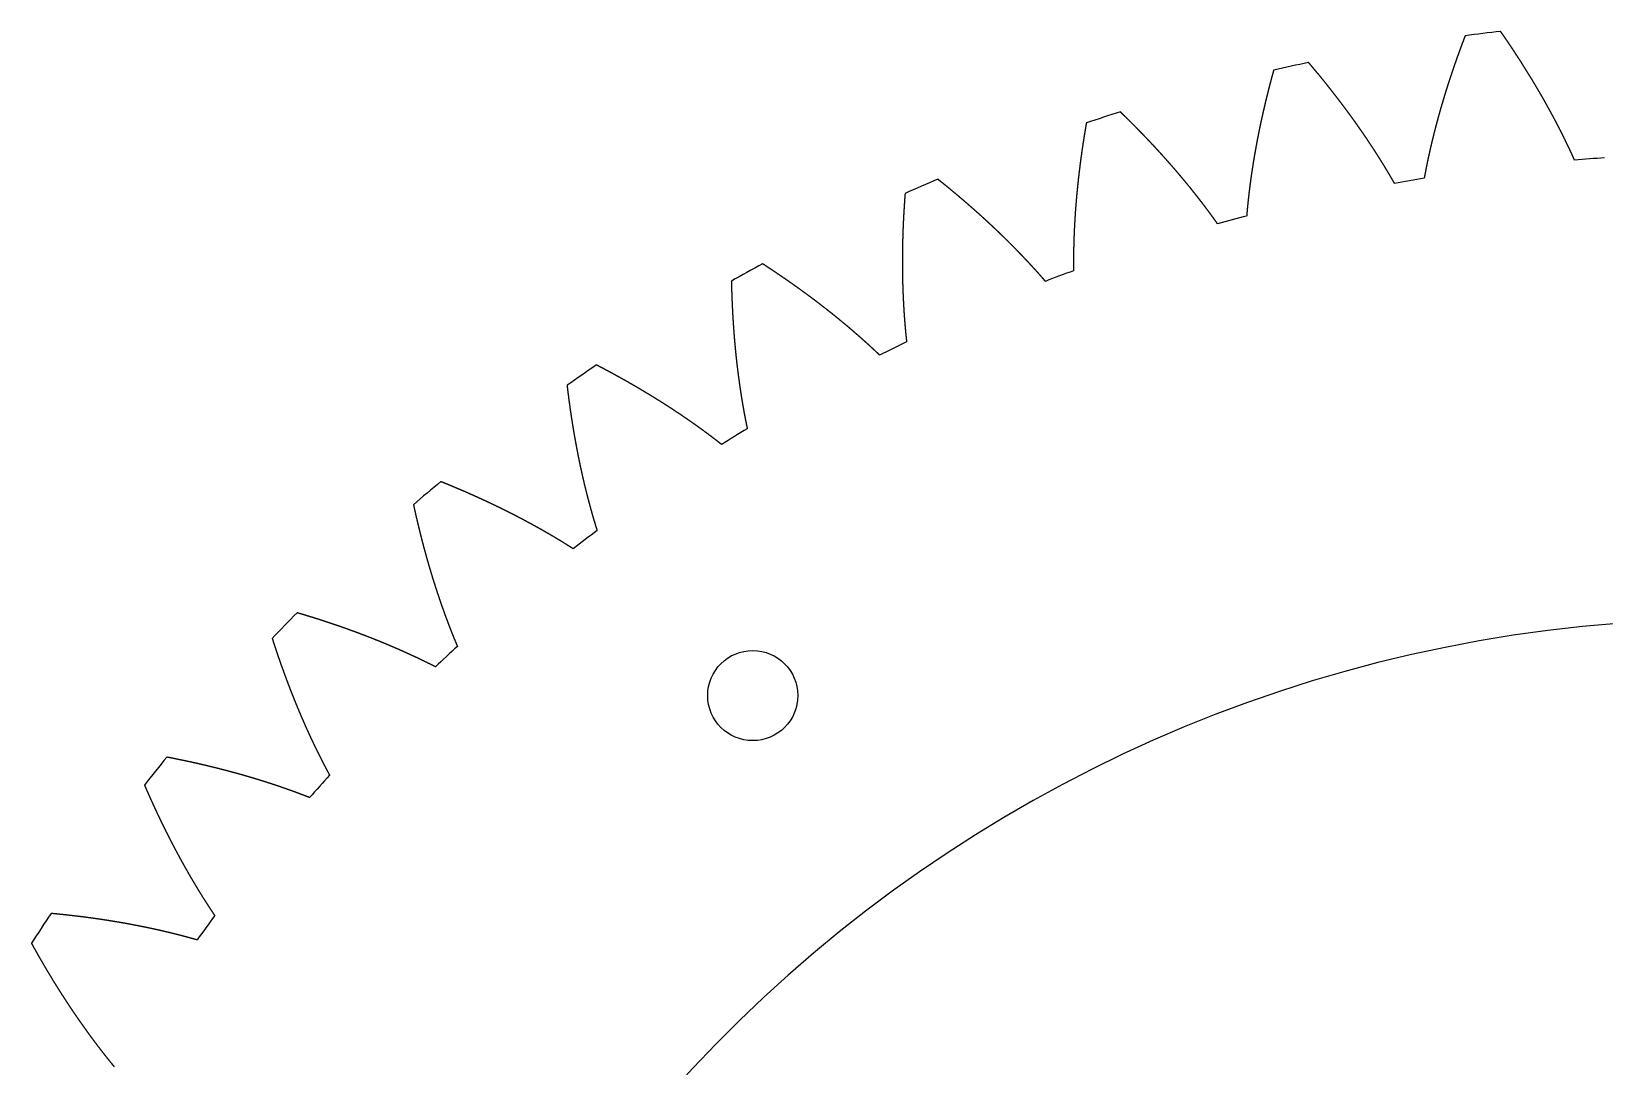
# Model space of a CAD drawing. Header units: millimetres. Extents: x -106 to 415, y -206 to 191.
# Drawn here: x -95.6 to -43.3, y -100.3 to -65.9 of the extents above; entities that cross this region are included whole.
import ezdxf

# ---------------------------------------------------------------- set-up
doc = ezdxf.new("R2010")
doc.units = ezdxf.units.MM
doc.header["$MEASUREMENT"] = 0

msp = doc.modelspace()

# ---------------------------------------------------------------- linework, layer by layer
msp.add_circle((-71.62579, -87.98584), 1.5)
for centre, radius, start, end in [((-39.25802, -132.45302), 67, 96.4146326, 97.4315214), ((-39.25802, -132.45302), 67, 101.9530941, 102.969983), ((-39.25802, -132.45302), 67, 107.4915557, 108.5084445), ((-39.25802, -132.45302), 62.5, 93.6954393, 94.6122532), ((-39.25802, -132.45302), 67, 113.0300172, 114.046906), ((-39.25802, -132.45302), 62.5, 99.2339009, 100.1507147), ((-39.25802, -132.45302), 62.5, 104.7723624, 105.6891762), ((-39.25802, -132.45302), 67, 118.5684787, 119.5853676), ((-39.25802, -132.45302), 62.5, 110.3108239, 111.2276378), ((-39.25802, -132.45302), 62.5, 115.8492855, 116.7660993), ((-39.25802, -132.45302), 67, 124.1069403, 125.1238291), ((-39.25802, -132.45302), 62.5, 121.387747, 122.3045609), ((-39.25802, -132.45302), 67, 129.6454018, 130.6622907), ((-39.25802, -132.45302), 62.5, 126.9262085, 127.8430224), ((-39.25802, -132.45302), 67, 135.1838634, 136.2007522), ((-39.25803, -132.45302), 47, 0.000002, 177.230768), ((-39.25802, -132.45302), 62.5, 132.4646701, 133.3814839), ((-39.25802, -132.45302), 67, 140.7223249, 141.7392137), ((-39.25802, -132.45302), 62.5, 138.0031316, 138.9199455), ((-39.25802, -132.45302), 67, 146.2607864, 147.2776753), ((-39.25802, -132.45302), 62.5, 143.5415932, 144.458407)]:
    msp.add_arc(centre, radius, start, end)
for points in [[(-44.28378, -70.15541), (-44.29257, -70.13581), (-44.31019, -70.09662), (-44.33679, -70.03786), (-44.37256, -69.9596), (-44.41781, -69.8619), (-44.46358, -69.76431), (-44.50988, -69.66685), (-44.5567, -69.56951), (-44.60404, -69.47229), (-44.6519, -69.3752), (-44.70026, -69.27823), (-44.74912, -69.18138), (-44.79847, -69.08466), (-44.8483, -68.98806), (-44.89863, -68.89159), (-44.94942, -68.79524), (-45.0007, -68.69902), (-45.05245, -68.60292), (-45.10467, -68.50695), (-45.15735, -68.4111), (-45.21049, -68.31538), (-45.26409, -68.21979), (-45.31814, -68.12433), (-45.37264, -68.02899), (-45.42759, -67.93378), (-45.48297, -67.8387), (-45.5388, -67.74375), (-45.59507, -67.64893), (-45.65177, -67.55424), (-45.7089, -67.45967), (-45.76645, -67.36524), (-45.82443, -67.27094), (-45.88284, -67.17677), (-45.94166, -67.08274), (-46.0009, -66.98883), (-46.06055, -66.89506), (-46.12061, -66.80142), (-46.18109, -66.70791), (-46.24197, -66.61454), (-46.30325, -66.5213), (-46.36493, -66.4282), (-46.42702, -66.33523), (-46.4895, -66.2424), (-46.55237, -66.14971), (-46.61564, -66.05715), (-46.66657, -65.98321), (-46.70494, -65.92782), (-46.7306, -65.89092), (-46.74345, -65.87247)], [(-47.92388, -66.0158), (-47.93194, -66.03679), (-47.94802, -66.07876), (-47.97202, -66.14172), (-48.00377, -66.2257), (-48.04305, -66.33071), (-48.08192, -66.43576), (-48.12037, -66.54084), (-48.1584, -66.64597), (-48.19601, -66.75113), (-48.2332, -66.85632), (-48.26997, -66.96155), (-48.3063, -67.06681), (-48.34221, -67.1721), (-48.37769, -67.27743), (-48.41273, -67.38278), (-48.44734, -67.48816), (-48.48151, -67.59357), (-48.51524, -67.69901), (-48.54853, -67.80447), (-48.58137, -67.90995), (-48.61376, -68.01546), (-48.64569, -68.12099), (-48.67718, -68.22655), (-48.7082, -68.33212), (-48.73877, -68.43771), (-48.76887, -68.54332), (-48.7985, -68.64895), (-48.82767, -68.75459), (-48.85636, -68.86024), (-48.88457, -68.96591), (-48.9123, -69.07159), (-48.93955, -69.17728), (-48.96631, -69.28298), (-48.99257, -69.38868), (-49.01834, -69.4944), (-49.04362, -69.60012), (-49.06839, -69.70584), (-49.09265, -69.81156), (-49.1164, -69.91729), (-49.13963, -70.02301), (-49.16233, -70.12873), (-49.18449, -70.23445), (-49.20612, -70.34016), (-49.22721, -70.44586), (-49.24776, -70.55156), (-49.26376, -70.63611), (-49.27553, -70.69952), (-49.28326, -70.74179), (-49.2871, -70.76292)], [(-50.2729, -70.93129), (-50.28354, -70.91263), (-50.30487, -70.87532), (-50.33701, -70.81941), (-50.38017, -70.74497), (-50.43463, -70.65209), (-50.48961, -70.55937), (-50.5451, -70.46683), (-50.6011, -70.37447), (-50.6576, -70.28227), (-50.7146, -70.19025), (-50.7721, -70.0984), (-50.83007, -70.00673), (-50.88853, -69.91522), (-50.94746, -69.82388), (-51.00686, -69.73271), (-51.06672, -69.64172), (-51.12704, -69.55089), (-51.18782, -69.46024), (-51.24906, -69.36975), (-51.31074, -69.27944), (-51.37288, -69.1893), (-51.43545, -69.09932), (-51.49846, -69.00952), (-51.56191, -68.91989), (-51.62579, -68.83043), (-51.69009, -68.74114), (-51.75483, -68.65202), (-51.81998, -68.56307), (-51.88555, -68.47429), (-51.95154, -68.38569), (-52.01794, -68.29725), (-52.08476, -68.20899), (-52.15198, -68.12089), (-52.2196, -68.03297), (-52.28762, -67.94522), (-52.35605, -67.85765), (-52.42487, -67.77024), (-52.49408, -67.68301), (-52.56369, -67.59595), (-52.63369, -67.50906), (-52.70407, -67.42235), (-52.77484, -67.3358), (-52.84598, -67.24944), (-52.91751, -67.16324), (-52.98942, -67.07722), (-53.04724, -67.00855), (-53.09078, -66.95711), (-53.11988, -66.92286), (-53.13445, -66.90574)], [(-54.29554, -67.16233), (-54.30154, -67.184), (-54.31349, -67.22732), (-54.3313, -67.29231), (-54.3548, -67.37896), (-54.38376, -67.48727), (-54.41231, -67.59558), (-54.44044, -67.70389), (-54.46815, -67.81219), (-54.49543, -67.92049), (-54.5223, -68.02878), (-54.54873, -68.13707), (-54.57474, -68.24534), (-54.60032, -68.35361), (-54.62547, -68.46187), (-54.65018, -68.57011), (-54.67446, -68.67834), (-54.69829, -68.78655), (-54.72169, -68.89475), (-54.74464, -69.00293), (-54.76715, -69.1111), (-54.7892, -69.21924), (-54.8108, -69.32736), (-54.83195, -69.43546), (-54.85264, -69.54353), (-54.87287, -69.65158), (-54.89264, -69.7596), (-54.91194, -69.8676), (-54.93078, -69.97556), (-54.94914, -70.08349), (-54.96702, -70.19139), (-54.98442, -70.29925), (-55.00134, -70.40708), (-55.01777, -70.51486), (-55.03371, -70.62261), (-55.04916, -70.73032), (-55.06411, -70.83798), (-55.07856, -70.9456), (-55.09251, -71.05317), (-55.10594, -71.1607), (-55.11886, -71.26817), (-55.13125, -71.37559), (-55.14311, -71.48295), (-55.15444, -71.59026), (-55.16522, -71.6975), (-55.17547, -71.80468), (-55.18325, -71.89038), (-55.18883, -71.95463), (-55.19245, -71.99745), (-55.19423, -72.01886)], [(-56.15918, -72.28159), (-56.17157, -72.26404), (-56.1964, -72.22896), (-56.23379, -72.17642), (-56.28393, -72.10649), (-56.34711, -72.01929), (-56.41077, -71.93232), (-56.47494, -71.84557), (-56.53959, -71.75904), (-56.60472, -71.67273), (-56.67034, -71.58664), (-56.73643, -71.50077), (-56.80299, -71.41511), (-56.87, -71.32967), (-56.93747, -71.24445), (-57.00539, -71.15944), (-57.07375, -71.07465), (-57.14256, -70.99007), (-57.21181, -70.9057), (-57.28149, -70.82155), (-57.35161, -70.73761), (-57.42215, -70.65389), (-57.49311, -70.57037), (-57.5645, -70.48707), (-57.6363, -70.40398), (-57.70852, -70.3211), (-57.78114, -70.23844), (-57.85417, -70.15598), (-57.92761, -70.07374), (-58.00144, -69.9917), (-58.07567, -69.90988), (-58.1503, -69.82826), (-58.22532, -69.74686), (-58.30073, -69.66567), (-58.37652, -69.58468), (-58.4527, -69.50391), (-58.52925, -69.42334), (-58.60619, -69.34299), (-58.6835, -69.26284), (-58.76119, -69.18291), (-58.83924, -69.10318), (-58.91766, -69.02366), (-58.99645, -68.94436), (-59.0756, -68.86526), (-59.15512, -68.78637), (-59.23499, -68.70769), (-59.29917, -68.64492), (-59.34747, -68.59793), (-59.37974, -68.56664), (-59.39589, -68.55101)], [(-60.5268, -68.91846), (-60.53068, -68.94061), (-60.5384, -68.98488), (-60.54985, -69.05129), (-60.56488, -69.1398), (-60.58325, -69.2504), (-60.60121, -69.36096), (-60.61875, -69.47147), (-60.63588, -69.58194), (-60.65259, -69.69237), (-60.66887, -69.80275), (-60.68473, -69.91308), (-60.70017, -70.02336), (-60.71518, -70.13359), (-60.72976, -70.24377), (-60.74391, -70.3539), (-60.75763, -70.46396), (-60.77091, -70.57397), (-60.78376, -70.68392), (-60.79616, -70.79382), (-60.80812, -70.90365), (-60.81964, -71.01341), (-60.8307, -71.12311), (-60.84132, -71.23275), (-60.85148, -71.34232), (-60.86119, -71.45181), (-60.87044, -71.56124), (-60.87923, -71.67059), (-60.88755, -71.77986), (-60.89541, -71.88906), (-60.9028, -71.99818), (-60.90971, -72.10722), (-60.91614, -72.21618), (-60.92209, -72.32505), (-60.92756, -72.43383), (-60.93254, -72.54253), (-60.93703, -72.65113), (-60.94103, -72.75964), (-60.94453, -72.86806), (-60.94752, -72.97638), (-60.95, -73.0846), (-60.95197, -73.19271), (-60.95341, -73.30071), (-60.95433, -73.40861), (-60.95472, -73.5164), (-60.95457, -73.62407), (-60.95404, -73.71012), (-60.9534, -73.77461), (-60.95287, -73.81757), (-60.95258, -73.83905)], [(-61.88766, -74.19369), (-61.90169, -74.17742), (-61.92979, -74.1449), (-61.97207, -74.09621), (-62.02873, -74.03144), (-62.10002, -73.95075), (-62.17179, -73.87033), (-62.24402, -73.79018), (-62.31672, -73.71029), (-62.38989, -73.63067), (-62.46351, -73.55132), (-62.53758, -73.47222), (-62.61209, -73.39339), (-62.68704, -73.31482), (-62.76242, -73.23651), (-62.83822, -73.15845), (-62.91445, -73.08065), (-62.9911, -73.00311), (-63.06817, -72.92582), (-63.14565, -72.84878), (-63.22353, -72.772), (-63.30183, -72.69548), (-63.38052, -72.6192), (-63.45961, -72.54318), (-63.5391, -72.46741), (-63.61898, -72.39189), (-63.69924, -72.31662), (-63.77989, -72.24159), (-63.86092, -72.16682), (-63.94233, -72.09229), (-64.02411, -72.01802), (-64.10627, -71.94399), (-64.18879, -71.8702), (-64.27168, -71.79667), (-64.35494, -71.72338), (-64.43855, -71.65033), (-64.52253, -71.57753), (-64.60686, -71.50498), (-64.69155, -71.43267), (-64.77658, -71.3606), (-64.86197, -71.28878), (-64.9477, -71.2172), (-65.03378, -71.14587), (-65.12019, -71.07478), (-65.20695, -71.00394), (-65.29404, -70.93334), (-65.36398, -70.87705), (-65.41659, -70.83494), (-65.45173, -70.80691), (-65.46932, -70.79291)], [(-66.55948, -71.2678), (-66.5612, -71.29021), (-66.56461, -71.33503), (-66.5696, -71.40223), (-66.57602, -71.49178), (-66.58363, -71.60363), (-66.59083, -71.71541), (-66.59763, -71.8271), (-66.60401, -71.93871), (-66.60998, -72.05023), (-66.61554, -72.16167), (-66.62068, -72.27302), (-66.6254, -72.38427), (-66.6297, -72.49544), (-66.63358, -72.60651), (-66.63704, -72.71748), (-66.64007, -72.82836), (-66.64267, -72.93914), (-66.64484, -73.04982), (-66.64658, -73.16039), (-66.64789, -73.27087), (-66.64875, -73.38123), (-66.64918, -73.49149), (-66.64917, -73.60164), (-66.64871, -73.71167), (-66.64781, -73.82159), (-66.64645, -73.9314), (-66.64464, -74.04109), (-66.64238, -74.15066), (-66.63967, -74.26011), (-66.63649, -74.36943), (-66.63284, -74.47863), (-66.62873, -74.5877), (-66.62414, -74.69663), (-66.61909, -74.80544), (-66.61355, -74.9141), (-66.60754, -75.02263), (-66.60105, -75.13102), (-66.59406, -75.23927), (-66.58659, -75.34738), (-66.57862, -75.45533), (-66.57014, -75.56313), (-66.56115, -75.67077), (-66.55165, -75.77825), (-66.54163, -75.88557), (-66.5311, -75.99272), (-66.52226, -76.07832), (-66.5154, -76.14244), (-66.51072, -76.18516), (-66.50836, -76.20651)], [(-67.40486, -76.64974), (-67.42039, -76.6349), (-67.45149, -76.60524), (-67.49828, -76.56086), (-67.56092, -76.50187), (-67.63967, -76.42844), (-67.71886, -76.35531), (-67.7985, -76.28251), (-67.87857, -76.21001), (-67.95907, -76.13782), (-68.04001, -76.06594), (-68.12137, -75.99437), (-68.20314, -75.9231), (-68.28532, -75.85212), (-68.36791, -75.78145), (-68.45089, -75.71108), (-68.53427, -75.641), (-68.61805, -75.57121), (-68.70222, -75.50172), (-68.78677, -75.43253), (-68.8717, -75.36362), (-68.95702, -75.29501), (-69.04271, -75.22669), (-69.12877, -75.15865), (-69.21519, -75.09091), (-69.30199, -75.02345), (-69.38914, -74.95627), (-69.47665, -74.88938), (-69.56452, -74.82278), (-69.65274, -74.75646), (-69.74131, -74.69042), (-69.83023, -74.62467), (-69.91949, -74.55919), (-70.00909, -74.494), (-70.09903, -74.42909), (-70.18931, -74.36445), (-70.27992, -74.3001), (-70.37086, -74.23602), (-70.46213, -74.17222), (-70.55372, -74.1087), (-70.64564, -74.04545), (-70.73788, -73.98249), (-70.83044, -73.91979), (-70.92331, -73.85738), (-71.0165, -73.79524), (-71.11, -73.73337), (-71.18505, -73.68409), (-71.24148, -73.64726), (-71.27916, -73.62276), (-71.29801, -73.61052)], [(-72.33725, -74.1884), (-72.3368, -74.21088), (-72.33587, -74.25581), (-72.33435, -74.32318), (-72.33209, -74.41293), (-72.32888, -74.525), (-72.32526, -74.63695), (-72.32124, -74.74878), (-72.31682, -74.86048), (-72.312, -74.97206), (-72.30678, -75.08351), (-72.30115, -75.19484), (-72.29511, -75.30603), (-72.28866, -75.41709), (-72.28181, -75.52802), (-72.27453, -75.63881), (-72.26685, -75.74946), (-72.25875, -75.85997), (-72.25023, -75.97034), (-72.24129, -76.08057), (-72.23192, -76.19065), (-72.22213, -76.30059), (-72.21192, -76.41037), (-72.20127, -76.52), (-72.1902, -76.62948), (-72.17869, -76.7388), (-72.16674, -76.84797), (-72.15436, -76.95697), (-72.14153, -77.06581), (-72.12826, -77.17448), (-72.11455, -77.28299), (-72.10038, -77.39132), (-72.08576, -77.49949), (-72.07068, -77.60747), (-72.05515, -77.71528), (-72.03915, -77.82291), (-72.0227, -77.93035), (-72.00577, -78.03761), (-71.98837, -78.14468), (-71.9705, -78.25155), (-71.95215, -78.35823), (-71.9333, -78.46471), (-71.91397, -78.57098), (-71.89414, -78.67704), (-71.87381, -78.78289), (-71.85298, -78.88853), (-71.83592, -78.97288), (-71.82291, -79.03604), (-71.81413, -79.0781), (-71.80972, -79.09913)], [(-72.65925, -79.62681), (-72.67614, -79.61354), (-72.70996, -79.58702), (-72.76081, -79.54736), (-72.82886, -79.49469), (-72.91433, -79.4292), (-73.00021, -79.36407), (-73.08649, -79.29928), (-73.17319, -79.23485), (-73.26029, -79.17077), (-73.34778, -79.10704), (-73.43567, -79.04365), (-73.52394, -78.98061), (-73.61258, -78.9179), (-73.70161, -78.85552), (-73.791, -78.79349), (-73.88075, -78.73178), (-73.97087, -78.67041), (-74.06135, -78.60937), (-74.15219, -78.54865), (-74.24338, -78.48827), (-74.33491, -78.42821), (-74.4268, -78.36848), (-74.51902, -78.30907), (-74.61158, -78.24998), (-74.70448, -78.19121), (-74.79771, -78.13276), (-74.89127, -78.07463), (-74.98516, -78.01682), (-75.07937, -77.95932), (-75.1739, -77.90214), (-75.26875, -77.84527), (-75.36391, -77.78872), (-75.45939, -77.73248), (-75.55517, -77.67655), (-75.65126, -77.62093), (-75.74766, -77.56562), (-75.84436, -77.51062), (-75.94136, -77.45593), (-76.03866, -77.40154), (-76.13625, -77.34746), (-76.23414, -77.29369), (-76.33232, -77.24023), (-76.43078, -77.18706), (-76.52953, -77.13421), (-76.62857, -77.08165), (-76.70802, -77.03985), (-76.76774, -77.00863), (-76.80761, -76.98788), (-76.82756, -76.97752)], [(-77.80617, -77.65301), (-77.80356, -77.67534), (-77.79829, -77.71997), (-77.79028, -77.78688), (-77.77937, -77.87599), (-77.76535, -77.98723), (-77.75094, -78.09831), (-77.73615, -78.20922), (-77.72098, -78.31998), (-77.70541, -78.43057), (-77.68945, -78.541), (-77.6731, -78.65126), (-77.65636, -78.76135), (-77.63923, -78.87127), (-77.62169, -78.98102), (-77.60376, -79.09059), (-77.58543, -79.19998), (-77.5667, -79.3092), (-77.54757, -79.41823), (-77.52803, -79.52708), (-77.50809, -79.63575), (-77.48774, -79.74422), (-77.46697, -79.85251), (-77.4458, -79.9606), (-77.42421, -80.0685), (-77.4022, -80.1762), (-77.37977, -80.2837), (-77.35693, -80.391), (-77.33366, -80.49809), (-77.30996, -80.60498), (-77.28584, -80.71166), (-77.26128, -80.81812), (-77.23629, -80.92436), (-77.21086, -81.03039), (-77.18499, -81.13619), (-77.15869, -81.24177), (-77.13193, -81.34713), (-77.10474, -81.45225), (-77.07709, -81.55714), (-77.04898, -81.66179), (-77.02042, -81.7662), (-76.99139, -81.87036), (-76.96188, -81.97427), (-76.93191, -82.07793), (-76.90146, -82.18132), (-76.87053, -82.28446), (-76.84542, -82.36676), (-76.82636, -82.42837), (-76.81357, -82.4694), (-76.80715, -82.48989)], [(-77.60179, -83.0971), (-77.61988, -83.08552), (-77.6561, -83.0624), (-77.71054, -83.02783), (-77.78335, -82.98197), (-77.87474, -82.92504), (-77.96651, -82.8685), (-78.05865, -82.81234), (-78.15115, -82.75658), (-78.24403, -82.70121), (-78.33727, -82.64621), (-78.43086, -82.5916), (-78.5248, -82.53737), (-78.61909, -82.48351), (-78.71371, -82.43002), (-78.80867, -82.3769), (-78.90397, -82.32415), (-78.99959, -82.27176), (-79.09554, -82.21973), (-79.19181, -82.16807), (-79.2884, -82.11677), (-79.38531, -82.06583), (-79.48253, -82.01524), (-79.58006, -81.96501), (-79.67789, -81.91513), (-79.77603, -81.8656), (-79.87446, -81.81642), (-79.97319, -81.76759), (-80.07222, -81.71911), (-80.17154, -81.67097), (-80.27115, -81.62318), (-80.37104, -81.57574), (-80.47122, -81.52863), (-80.57168, -81.48187), (-80.67241, -81.43545), (-80.77343, -81.38936), (-80.87471, -81.34361), (-80.97627, -81.2982), (-81.0781, -81.25313), (-81.18019, -81.20839), (-81.28255, -81.16398), (-81.38516, -81.11991), (-81.48804, -81.07616), (-81.59118, -81.03276), (-81.69457, -80.98968), (-81.79822, -80.94693), (-81.88133, -80.91299), (-81.94379, -80.88768), (-81.98547, -80.87087), (-82.00633, -80.86249)], [(-82.91518, -81.62927), (-82.91042, -81.65124), (-82.90087, -81.69516), (-82.88644, -81.76098), (-82.86698, -81.84863), (-82.84229, -81.95799), (-82.81723, -82.06716), (-82.7918, -82.17613), (-82.76601, -82.2849), (-82.73984, -82.39348), (-82.7133, -82.50185), (-82.68639, -82.61002), (-82.6591, -82.71798), (-82.63143, -82.82573), (-82.60339, -82.93327), (-82.57497, -83.0406), (-82.54617, -83.14772), (-82.51698, -83.25461), (-82.48742, -83.36129), (-82.45747, -83.46775), (-82.42713, -83.57398), (-82.3964, -83.67999), (-82.36528, -83.78576), (-82.33377, -83.89131), (-82.30187, -83.99662), (-82.26957, -84.10169), (-82.23687, -84.20652), (-82.20378, -84.31112), (-82.17028, -84.41547), (-82.13638, -84.51957), (-82.10207, -84.62342), (-82.06735, -84.72701), (-82.03223, -84.83035), (-81.99668, -84.93343), (-81.96073, -85.03624), (-81.92435, -85.13879), (-81.88755, -85.24107), (-81.85034, -85.34308), (-81.81269, -85.44481), (-81.77462, -85.54626), (-81.73611, -85.64742), (-81.69716, -85.7483), (-81.65777, -85.84887), (-81.61793, -85.94915), (-81.57764, -86.04912), (-81.53691, -86.14879), (-81.50396, -86.22829), (-81.47906, -86.28777), (-81.46236, -86.32737), (-81.45399, -86.34715)], [(-82.18632, -87.02822), (-82.20544, -87.01844), (-82.24372, -86.99892), (-82.30125, -86.96977), (-82.37815, -86.93115), (-82.47461, -86.8833), (-82.5714, -86.83588), (-82.66853, -86.78888), (-82.76599, -86.74231), (-82.86377, -86.69616), (-82.96188, -86.65042), (-83.06031, -86.6051), (-83.15905, -86.56019), (-83.25809, -86.51568), (-83.35744, -86.47157), (-83.45708, -86.42786), (-83.55702, -86.38455), (-83.65725, -86.34164), (-83.75777, -86.29912), (-83.85858, -86.25699), (-83.95967, -86.21525), (-84.06104, -86.17389), (-84.16269, -86.13293), (-84.26461, -86.09234), (-84.3668, -86.05214), (-84.46926, -86.01231), (-84.57199, -85.97286), (-84.67497, -85.93379), (-84.77821, -85.89509), (-84.88172, -85.85677), (-84.98547, -85.81881), (-85.08948, -85.78123), (-85.19373, -85.74401), (-85.29824, -85.70716), (-85.40298, -85.67068), (-85.50797, -85.63456), (-85.6132, -85.5988), (-85.71867, -85.5634), (-85.82437, -85.52837), (-85.9303, -85.49369), (-86.03647, -85.45937), (-86.14286, -85.4254), (-86.24948, -85.3918), (-86.35632, -85.35854), (-86.46339, -85.32564), (-86.57068, -85.2931), (-86.65668, -85.26734), (-86.72129, -85.24818), (-86.7644, -85.23547), (-86.78596, -85.22914)], [(-87.61657, -86.08006), (-87.60971, -86.10147), (-87.59597, -86.14426), (-87.57525, -86.20838), (-87.54742, -86.29374), (-87.51229, -86.40021), (-87.47682, -86.50645), (-87.44099, -86.61246), (-87.40482, -86.71823), (-87.36829, -86.82377), (-87.33142, -86.92908), (-87.29419, -87.03414), (-87.25661, -87.13897), (-87.21867, -87.24355), (-87.18038, -87.34788), (-87.14173, -87.45197), (-87.10273, -87.5558), (-87.06337, -87.65938), (-87.02364, -87.76271), (-86.98355, -87.86578), (-86.9431, -87.96858), (-86.90229, -88.07113), (-86.86111, -88.17341), (-86.81956, -88.27542), (-86.77764, -88.37716), (-86.73535, -88.47862), (-86.69269, -88.57981), (-86.64965, -88.68072), (-86.60624, -88.78135), (-86.56245, -88.8817), (-86.51828, -88.98175), (-86.47373, -89.08151), (-86.42879, -89.18097), (-86.38347, -89.28014), (-86.33775, -89.379), (-86.29165, -89.47756), (-86.24515, -89.57581), (-86.19827, -89.67375), (-86.15098, -89.77138), (-86.10329, -89.86868), (-86.0552, -89.96566), (-86.0067, -90.0623), (-85.95778, -90.1586), (-85.90845, -90.25457), (-85.8587, -90.35019), (-85.80854, -90.44546), (-85.76807, -90.5214), (-85.73754, -90.57821), (-85.7171, -90.61601), (-85.70686, -90.63489)], [(-86.37004, -91.38346), (-86.39002, -91.37557), (-86.43, -91.35984), (-86.49007, -91.33637), (-86.57034, -91.30536), (-86.67097, -91.26704), (-86.77189, -91.22918), (-86.87309, -91.19178), (-86.97459, -91.15483), (-87.07638, -91.11833), (-87.17844, -91.08228), (-87.28079, -91.04667), (-87.3834, -91.01149), (-87.48627, -90.97675), (-87.58941, -90.94244), (-87.69281, -90.90855), (-87.79646, -90.87509), (-87.90037, -90.84205), (-88.00453, -90.80942), (-88.10893, -90.77722), (-88.21358, -90.74543), (-88.31847, -90.71406), (-88.42359, -90.68309), (-88.52896, -90.65253), (-88.63455, -90.62238), (-88.74037, -90.59263), (-88.84642, -90.56328), (-88.9527, -90.53433), (-89.0592, -90.50577), (-89.16591, -90.47762), (-89.27285, -90.44985), (-89.38, -90.42248), (-89.48736, -90.3955), (-89.59493, -90.36891), (-89.70271, -90.34271), (-89.81069, -90.31689), (-89.91888, -90.29145), (-90.02727, -90.2664), (-90.13586, -90.24173), (-90.24465, -90.21743), (-90.35363, -90.19352), (-90.4628, -90.16998), (-90.57217, -90.14682), (-90.68172, -90.12404), (-90.79147, -90.10163), (-90.90139, -90.07958), (-90.98948, -90.06225), (-91.05563, -90.04941), (-91.09977, -90.04093), (-91.12185, -90.0367)], [(-91.86645, -90.96382), (-91.85756, -90.98446), (-91.83975, -91.02573), (-91.81294, -91.08755), (-91.777, -91.16982), (-91.73176, -91.27241), (-91.6862, -91.37473), (-91.64031, -91.47678), (-91.59409, -91.57857), (-91.54755, -91.6801), (-91.50069, -91.78135), (-91.45349, -91.88233), (-91.40597, -91.98304), (-91.35812, -92.08347), (-91.30994, -92.18362), (-91.26142, -92.28349), (-91.21258, -92.38308), (-91.1634, -92.48238), (-91.11389, -92.58139), (-91.06404, -92.6801), (-91.01386, -92.77853), (-90.96334, -92.87666), (-90.91248, -92.97448), (-90.86128, -93.07201), (-90.80974, -93.16923), (-90.75785, -93.26614), (-90.70562, -93.36274), (-90.65305, -93.45902), (-90.60013, -93.55499), (-90.54686, -93.65064), (-90.49323, -93.74596), (-90.43926, -93.84096), (-90.38493, -93.93562), (-90.33025, -94.02995), (-90.27521, -94.12394), (-90.21981, -94.21759), (-90.16405, -94.31089), (-90.10793, -94.40385), (-90.05144, -94.49645), (-89.99458, -94.5887), (-89.93735, -94.68058), (-89.87975, -94.77209), (-89.82177, -94.86323), (-89.76341, -94.95398), (-89.70466, -95.04435), (-89.64554, -95.13434), (-89.59793, -95.20602), (-89.56206, -95.25961), (-89.53807, -95.29527), (-89.52605, -95.31307)], [(-90.11388, -96.12215), (-90.13453, -96.11623), (-90.17585, -96.10443), (-90.23791, -96.08687), (-90.32079, -96.06375), (-90.42465, -96.03532), (-90.52875, -96.00738), (-90.63309, -95.97992), (-90.73768, -95.95294), (-90.84252, -95.92643), (-90.94759, -95.9004), (-91.05289, -95.87483), (-91.15841, -95.84972), (-91.26416, -95.82507), (-91.37013, -95.80087), (-91.47632, -95.77712), (-91.58272, -95.75382), (-91.68933, -95.73096), (-91.79615, -95.70855), (-91.90317, -95.68657), (-92.0104, -95.66503), (-92.11783, -95.64392), (-92.22545, -95.62325), (-92.33327, -95.603), (-92.44128, -95.58318), (-92.54948, -95.56378), (-92.65787, -95.54481), (-92.76644, -95.52625), (-92.8752, -95.50811), (-92.98414, -95.49038), (-93.09325, -95.47307), (-93.20254, -95.45617), (-93.312, -95.43967), (-93.42164, -95.42359), (-93.53144, -95.40791), (-93.64142, -95.39263), (-93.75156, -95.37776), (-93.86186, -95.36328), (-93.97232, -95.3492), (-94.08294, -95.33552), (-94.19373, -95.32224), (-94.30466, -95.30935), (-94.41575, -95.29685), (-94.52699, -95.28475), (-94.63839, -95.27303), (-94.74993, -95.2617), (-94.83928, -95.25295), (-94.90636, -95.24656), (-94.95111, -95.24237), (-94.97349, -95.2403)], [(-95.62514, -96.23495), (-95.6143, -96.25464), (-95.59259, -96.294), (-95.55994, -96.35294), (-95.51623, -96.43136), (-95.4613, -96.5291), (-95.40607, -96.62654), (-95.35055, -96.7237), (-95.29472, -96.82055), (-95.2386, -96.91711), (-95.18218, -97.01337), (-95.12546, -97.10932), (-95.06844, -97.20497), (-95.01112, -97.30032), (-94.9535, -97.39535), (-94.89557, -97.49007), (-94.83734, -97.58448), (-94.77881, -97.67857), (-94.71998, -97.77233), (-94.66083, -97.86578), (-94.60139, -97.9589), (-94.54163, -98.05169), (-94.48156, -98.14416), (-94.42119, -98.23628), (-94.36051, -98.32807), (-94.29951, -98.41953), (-94.2382, -98.51063), (-94.17658, -98.6014), (-94.11464, -98.69181), (-94.05239, -98.78187), (-93.98982, -98.87157), (-93.92693, -98.96091), (-93.86372, -99.04989), (-93.80019, -99.1385), (-93.73633, -99.22674), (-93.67215, -99.31461), (-93.60765, -99.40209), (-93.54281, -99.4892), (-93.47765, -99.57592), (-93.41216, -99.66225), (-93.34633, -99.74818), (-93.28016, -99.8337), (-93.21366, -99.91881), (-93.14681, -100.00351), (-93.07962, -100.08779), (-93.01208, -100.17165), (-92.95778, -100.23841), (-92.9169, -100.28829), (-92.88958, -100.32146), (-92.8759, -100.33802)]]:
    msp.add_open_spline(points, degree=5)

doc.saveas('drawing.dxf')
